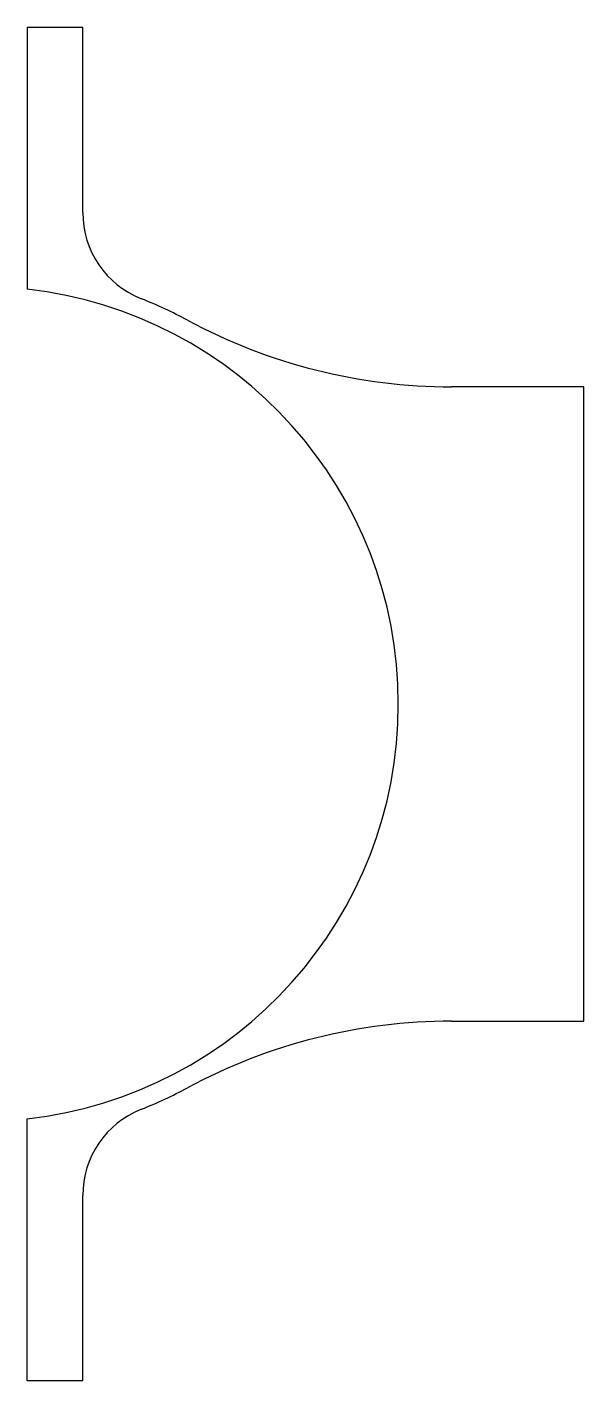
# Model space of a CAD drawing. Header units: millimetres. Extents: x 2.5 to 32.5, y -36.5 to 36.5.
import ezdxf

# ---------------------------------------------------------------- set-up
doc = ezdxf.new("R2010")
doc.units = ezdxf.units.MM
doc.layers.get('0').update_dxf_attribs({"lineweight": 25, "true_color": 0xffffff})

msp = doc.modelspace()

# ---------------------------------------------------------------- linework, layer by layer
for p, q in [((2.5, 36.495), (2.5, 22.361)), ((2.5, 36.495), (5.5, 36.495)), ((5.5, 26.495), (5.5, 36.495)), ((32.5, 17.1), (25.374, 17.1)), ((32.5, -17.1), (32.5, 17.1)), ((25.374, -17.1), (32.5, -17.1)), ((2.5, -36.495), (2.5, -22.361)), ((5.5, -36.495), (5.5, -26.495)), ((5.5, -36.495), (2.5, -36.495))]:
    msp.add_line(p, q)
for centre, radius, start, end in [((10.5, 26.495), 5, 180, 248.38173), ((0, 0), 22.5, 276.37937, 83.62063), ((0, 0), 23.5, 61.68749, 68.38173), ((25.374, 47.1), 30, 241.68749, 270), ((25.374, -47.1), 30, 90, 118.31251), ((0, 0), 23.5, 291.61827, 298.31251), ((10.5, -26.495), 5, 111.61827, 180)]:
    msp.add_arc(centre, radius, start, end)

doc.saveas('drawing.dxf')
